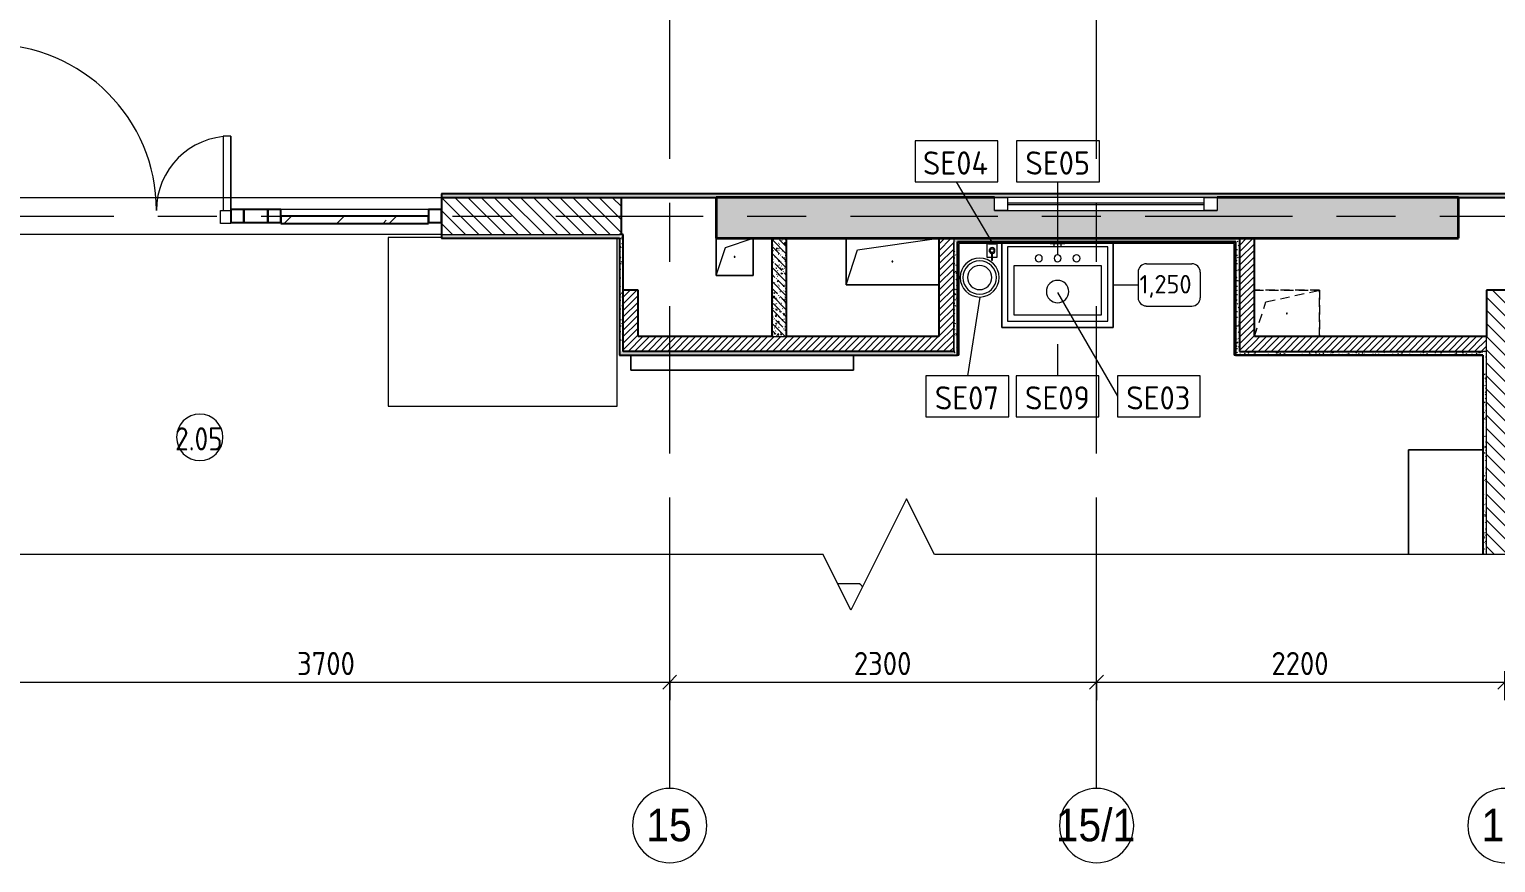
# Model space of a CAD drawing. Header units: millimetres. Extents: x 39815 to 261742, y -8553 to 29000.
# Drawn here: x 48710 to 56610, y 4315 to 8806 of the extents above; entities that cross this region are included whole.
import ezdxf

# ---------------------------------------------------------------- set-up
doc = ezdxf.new("R2010")
doc.units = ezdxf.units.MM
doc.linetypes.add('200_ШТРИХ__ш1_п0_6_', pattern=[80, 50, -30])
doc.linetypes.add('Осевая', pattern=[1587.5, 317.5, -238.125, 793.75, -238.125])
for name, color, linetype, lineweight in [('A-ANNO-DIMS', 7, 'Continuous', 9), ('A-ANNO-DIMS-50', 7, 'Continuous', 9), ('A-AREA-IDEN', 7, 'Continuous', 9), ('A-DETL-GENF', 7, 'Continuous', 9), ('A-DETL-MBND', 7, '200_ШТРИХ__ш1_п0_6_', 9), ('A-DOOR', 7, 'Continuous', 9), ('A-GENM', 7, 'Continuous', 9), ('A-GLAZ', 7, 'Continuous', 9), ('A-GLAZ-1', 7, 'Continuous', 15), ('A-GLAZ-CURT', 7, 'Continuous', 9), ('A-GLAZ-CURT-1', 7, 'Continuous', 25), ('A-GLAZ-CWMG', 7, 'Continuous', 9), ('A-GLAZ-CWMG-1', 7, 'Continuous', 25), ('A-WALL-2', 7, 'Continuous', 9), ('I-FURN', 7, 'Continuous', 9), ('I-FURN-IDEN', 7, 'Continuous', 9), ('I-WALL', 7, 'Continuous', 9), ('P-SANR-FIXT-IDEN', 7, 'Continuous', 9), ('Оси', 7, 'Continuous', 9), ('Оси-1', 7, 'Continuous', 20), ('Оси-2', 7, 'Осевая', 9)]:
    doc.layers.add(name, color=color, linetype=linetype, lineweight=lineweight)
for name, color, linetype, lineweight, true_color in [('A-GENM-1', 7, 'Continuous', 9, 0x4994b4), ('A-WALL-1', 7, 'Continuous', 25, 0x3c3c3c), ('A-WALL-3', 7, 'Continuous', 35, 0x3c3c3c), ('A-WALL-FNSH-1', 7, 'Continuous', 15, 0x3c3c3c), ('P-SANR-FIXT-1', 7, 'Continuous', 15, 0x4994b4), ('P-SANR-FIXT-2', 7, 'Continuous', 9, 0x4994b4)]:
    doc.layers.add(name, color=color, linetype=linetype, lineweight=lineweight, true_color=true_color)
doc.styles.add('Arial', font='arial.ttf', dxfattribs={"width": 0.9, "height": 175})
doc.styles.add('GOST Common', font='GOST_Common.ttf', dxfattribs={"height": 125})
doc.styles.add('GOST Common_1', font='GOST_Common.ttf', dxfattribs={"height": 100})
doc.styles.add('GOST Common_2', font='GOST_Common.ttf', dxfattribs={"width": 0.9, "height": 125})
doc.styles.add('ISOCPEUR', font='isocpeur.ttf', dxfattribs={"width": 0.9, "height": 125})
doc.dimstyles.new('ISO-2_5_0_9К_БОЛЬШОЙ', dxfattribs={"dimscale": 304.8, "dimtxt": 124.497647, "dimasz": 0.246063, "dimexe": 0.19685, "dimexo": 0.492126, "dimgap": 0, "dimtad": 1, "dimdec": 0, "dimrnd": 10, "dimzin": 0, "dimdsep": 46, "dimtxsty": 'ISOCPEUR', "dimblk1": 'OBLIQUE', "dimblk2": 'OBLIQUE', "dimsah": 1, "dimcen": 0.09, "dimdle": 0.19685, "dimazin": 0, "dimtfac": 1, "dimtdec": 4, "dimtix": 1, "dimtmove": 0, "dimatfit": 3, "dimfxl": 1, "dimtvp": 1, "dimtolj": 1, "dimtzin": 0, "dimarcsym": 2})
pattern_1 = [(45, (0, 0), (-17.67767, 17.67767), [])]
pattern_2 = [(135, (0, 0), (-35.35534, -35.35534), [])]
pattern_3 = [(0, (0, 0), (60.96, 15.24), [5.029, -40.691, 5.029, -40.691, -243.84]), (0, (0, 0), (60.96, 15.24), [-91.44, 5.029, -86.411, 5.029, -40.691, -106.68]), (0, (0, 0), (60.96, 15.24), [-228.6, 5.029, -25.451, 5.029, -71.171]), (120, (22.86, 7.62), (-43.678227, 45.1729086), [5.029, -40.691, 5.029, -40.691, -243.84]), (120, (22.86, 7.62), (-43.678227, 45.1729086), [-91.44, 5.029, -86.411, 5.029, -40.691, -106.68]), (120, (22.86, 7.62), (-43.678227, 45.1729086), [-228.6, 5.029, -25.451, 5.029, -71.171]), (240, (30.48, 38.1), (-17.281773, -60.4129086), [5.029, -40.691, 5.029, -40.691, -243.84]), (240, (30.48, 38.1), (-17.281773, -60.4129086), [-91.44, 5.029, -86.411, 5.029, -40.691, -106.68]), (240, (30.48, 38.1), (-17.281773, -60.4129086), [-228.6, 5.029, -25.451, 5.029, -71.171])]

# ---------------------------------------------------------------- blocks, each defined once
blk = doc.blocks.new('GM_Отверстие прямоугольное _в плите_ - Отверстие-21981336-Фрагмент 2_8')
at = {"layer": 'A-DETL-MBND'}
for p, q in [((-175, 125), (175, 125)), ((175, 125), (-175, 125)), ((-112.5, 62.5), (175, 125)), ((175, 125), (175, -125)), ((175, -125), (175, 125)), ((-175, -125), (-112.5, 62.5))]:
    blk.add_line(p, q, dxfattribs=at)
for start, end in [(360, 180), (180, 360)]:
    blk.add_arc((0, 0), 2.5, start, end, dxfattribs=at)
blk = doc.blocks.new('GM_Отверстие прямоугольное _в плите_ - Отверстие-V2-Фрагмент 2_8')
at = {"layer": 'A-GENM'}
for p, q in [((-250, -125), (-250, 125)), ((-250, 125), (-250, -125)), ((-187.5, 62.5), (250, 125)), ((-250, -125), (-187.5, 62.5)), ((250, -125), (-250, -125)), ((-250, -125), (250, -125))]:
    blk.add_line(p, q, dxfattribs=at)
for start, end in [(360, 180), (180, 360)]:
    blk.add_arc((0, 0), 2.5, start, end, dxfattribs=at)
blk = doc.blocks.new('GM_Отверстие прямоугольное _в плите_ - Отверстие-21604341-Фрагмент 2_8')
at = {"layer": 'A-GENM'}
for p, q in [((-100, -100), (-100, 100)), ((-100, 100), (-100, -100)), ((-50, 50), (100, 100)), ((100, 100), (100, -100)), ((100, -100), (100, 100)), ((-100, -100), (-50, 50)), ((100, -100), (-100, -100)), ((-100, -100), (100, -100))]:
    blk.add_line(p, q, dxfattribs=at)
for start, end in [(360, 180), (180, 360)]:
    blk.add_arc((0, 0), 2.5, start, end, dxfattribs=at)
blk = doc.blocks.new('120_Окно_СКБ_1Ст - 120_Окно_СКБ_1Ст 400х1200 EI30-24228621-Фрагмент 2_8')
at = {"layer": 'A-GLAZ'}
for p, q in [((600, 110), (-600, 110)), ((530, 80), (-530, 80)), ((-600, 40), (600, 40)), ((530, 70), (-530, 70))]:
    blk.add_line(p, q, dxfattribs=at)
at = {"layer": 'A-GLAZ-1'}
for p, q in [((-600, 40), (-600, 110)), ((-600, 110), (-530, 110)), ((-530, 110), (-530, 40)), ((530, 40), (530, 110)), ((530, 110), (600, 110)), ((600, 110), (600, 40)), ((-530, 40), (-600, 40)), ((600, 40), (530, 40))]:
    blk.add_line(p, q, dxfattribs=at)
blk = doc.blocks.new('Мойка кухонная - Раковина Roca Victoria-N Unik 600х460 мм-V3-Фрагмент 2_8')
at = {"layer": 'P-SANR-FIXT-2'}
for p, q in [((270, 0), (-270, 0)), ((-270, 0), (-270, -400)), ((270, -400), (270, 0)), ((236.1, -102.3), (-236.6, -102.3)), ((-236.6, -102.3), (-236.6, -366.4)), ((236.1, -366.4), (236.1, -102.3)), ((-236.6, -366.4), (236.1, -366.4)), ((-270, -400), (270, -400))]:
    blk.add_line(p, q, dxfattribs=at)
for centre, radius, start, end in [((-101.6, -61.9), 19, 90, 180), ((-101.6, -61.9), 19, 180, 270), ((-101.6, -61.9), 19, 360, 90), ((-101.6, -61.9), 19.1, 270, 360), ((0, -61.9), 19, 360, 180), ((0, -61.9), 19, 180, 360), ((101.6, -61.9), 19.1, 360, 180), ((101.6, -61.9), 19.1, 180, 360), ((0, -241.3), 60.5, 360, 180), ((0, -241.3), 60.5, 180, 360)]:
    blk.add_arc(centre, radius, start, end, dxfattribs=at)
blk = doc.blocks.new('Стол базовый прямоугольный - 1_290-V4-Фрагмент 2_8')
at = {"layer": 'I-FURN'}
for p, q in [((-330, 455), (-617.5, 455)), ((-617.5, 455), (-617.5, -455)), ((617.5, -455), (617.5, 450.5)), ((-617.5, -455), (617.5, -455))]:
    blk.add_line(p, q, dxfattribs=at)
blk = doc.blocks.new('Стул Breuer - 1_9а-25403171-Фрагмент 2_8')
at = {"layer": 'I-FURN'}
blk.add_line((215.9, -127), (215.9, -18), dxfattribs=at)
blk.add_arc((190.5, -127), 25.4, 285.51991, 360, dxfattribs=at)
blk = doc.blocks.new('сифон - Для раковины-V6-Фрагмент 2_8')
at = {"layer": 'P-SANR-FIXT-1'}
for p, q in [((231.1, 20), (215.5, 20)), ((233.5, 40), (231.1, 40)), ((231.1, -40), (231.1, 40)), ((215.5, -20), (231.1, -20)), ((231.1, -40), (233.5, -40))]:
    blk.add_line(p, q, dxfattribs=at)
blk = doc.blocks.new('мусорная корзина - Round_ Metal-V7-Фрагмент 2_8')
at = {"layer": 'P-SANR-FIXT-1'}
for radius, start, end in [(105, 0, 180), (90, 360, 180), (105, 180, 360), (90, 180, 360), (65, 0, 180), (65, 180, 360)]:
    blk.add_arc((0, 0), radius, start, end, dxfattribs=at)
blk = doc.blocks.new('TOY_Диспансер мыло - Дозатор Elegance new 11654 019001 хром-30949243-Фрагмент 2_8')
at = {"layer": 'A-GENM-1'}
for p, q in [((97.5, 79.7), (97.5, 12)), ((122.2, 81.7), (99.5, 81.7)), ((122.2, 81.7), (102.9, 81.7)), ((127.9, 96.6), (122.2, 96.6)), ((122.2, 96.6), (122.2, 81.7)), ((122.2, 82.7), (122.2, 55.3)), ((127.9, 81.7), (127.9, 96.6)), ((127.9, 55.3), (127.9, 82.7)), ((146.9, 81.7), (127.9, 81.7)), ((150.5, 81.7), (127.9, 81.7)), ((152.5, 12), (152.5, 79.7)), ((99.5, 10), (105, 10)), ((145, 10), (105, 10)), ((105, 10), (105, 7.5)), ((145, 7.5), (145, 10)), ((145, 10), (150.5, 10))]:
    blk.add_line(p, q, dxfattribs=at)
blk.add_circle((125, 45.7), 10, dxfattribs=at)
for centre, radius, start, end in [((99.5, 79.7), 2, 90, 180), ((150.5, 79.7), 2, 360, 90), ((99.5, 12), 2, 180, 270), ((125, 45.7), 15.7, 100.43534, 79.36502), ((150.5, 12), 2, 270, 360)]:
    blk.add_arc(centre, radius, start, end, dxfattribs=at)
blk = doc.blocks.new('шкаф 1_112 - шкаф 1_112-V9-Фрагмент 2_8')
at = {"layer": 'I-FURN'}
for p, q in [((-400, 6070), (-400, 5505.6)), ((0, 6070), (-400, 6070)), ((0, 6070), (-400, 6070)), ((-400, 6070), (-400, 5505.6)), ((-400, 5505.6), (-400, 6070)), ((-400, 6070), (0, 6070)), ((0, 5505.6), (0, 6070)), ((0, 5505.6), (0, 6070)), ((0, 6070), (0, 5505.6))]:
    blk.add_line(p, q, dxfattribs=at)
blk = doc.blocks.new('Прямоугольный импост - 50 x 70 мм-31700031-Фрагмент 2_8')
at = {"layer": 'A-GLAZ-CWMG-1'}
for p, q in [((-70, 35), (0, 35)), ((-70, -35), (-70, 35)), ((0, 35), (0, -35)), ((0, -35), (-70, -35))]:
    blk.add_line(p, q, dxfattribs=at)
blk = doc.blocks.new('Дверь_Витражная_остекление_ - ДВН_ДАО_Главный вход_1200 в свету-31742133-Фрагмент 2_8')
at = {"layer": 'A-DETL-GENF'}
for p, q in [((-607.5, 925), (-647.5, 925)), ((-647.5, 925), (-647.5, 35)), ((-607.5, 30), (-607.5, 925)), ((647.5, 430), (607.5, 430)), ((607.5, 430), (607.5, 30)), ((647.5, 35), (647.5, 430)), ((-647.5, 30), (-607.5, 30)), ((-592.5, 30), (-647.5, 30)), ((-592.5, -40), (-592.5, 30)), ((592.5, -40), (592.5, 30)), ((592.5, 30), (647.5, 30)), ((607.5, 30), (647.5, 30)), ((-647.5, -35), (-647.5, -40)), ((-647.5, -40), (-592.5, -40)), ((647.5, -40), (592.5, -40)), ((647.5, -35), (647.5, -40))]:
    blk.add_line(p, q, dxfattribs=at)
at = {"layer": 'A-DOOR'}
for p, q in [((-647.5, 925), (-647.5, 35)), ((647.5, 430), (647.5, 35))]:
    blk.add_line(p, q, dxfattribs=at)
for centre, radius, start, end in [((-647.5, 30), 895, 360, 90), ((647.5, 30), 400, 90, 180)]:
    blk.add_arc(centre, radius, start, end, dxfattribs=at)
blk = doc.blocks.new('Системная панель - Стемалит - 40мм-32257327-Фрагмент 2_8')
at = {"layer": 'A-GLAZ-CURT-1'}
for p, q in [((65, 35), (-65, 35)), ((-65, 35), (-65, -35)), ((65, -35), (65, 35)), ((-65, -35), (65, -35))]:
    blk.add_line(p, q, dxfattribs=at)
blk = doc.blocks.new('Прямоугольный импост - 50 x 70 мм-31687886-Фрагмент 2_8')
at = {"layer": 'A-GLAZ-CWMG-1'}
for p, q in [((-35, 35), (35, 35)), ((-35, -35), (-35, 35)), ((35, 35), (35, -35)), ((35, -35), (-35, -35))]:
    blk.add_line(p, q, dxfattribs=at)
blk = doc.blocks.new('Системная панель - Стекло - 40мм-V22-Фрагмент 2_8')
at = {"layer": 'A-GLAZ-CURT'}
h = blk.add_hatch(dxfattribs=at)
h.set_pattern_fill('FP_10', color=256, style=0, pattern_type=2)
h.set_pattern_definition([(45, (-50512.5, -7750), (-141.42136, 141.42136), [100, -300]), (45, (-50612.5, -7800), (-141.42136, 141.42136), [300, -100]), (45, (-50412.5, -7850), (-141.42136, 141.42136), [100, -300])])
h.paths.add_polyline_path([(397.5, -40), (397.5, 0), (-397.5, 0), (-397.5, -40), (-64.4, -40)])
at = {"layer": 'A-GLAZ-CURT-1'}
for p, q in [((397.5, 0), (-397.5, 0)), ((-397.5, 0), (-397.5, -40)), ((397.5, -40), (397.5, 0)), ((-397.5, -40), (397.5, -40))]:
    blk.add_line(p, q, dxfattribs=at)
blk = doc.blocks.new('Прямоугольный импост - 50 x 70 мм-31702100-Фрагмент 2_8')
at = {"layer": 'A-GLAZ-CWMG-1'}
for p, q in [((-35, 35), (35, 35)), ((-35, -35), (-35, 35)), ((35, 35), (35, -35)), ((35, -35), (-35, -35))]:
    blk.add_line(p, q, dxfattribs=at)
blk = doc.blocks.new('Прямоугольный импост - 50 x 70 мм-31720914-Фрагмент 2_8')
at = {"layer": 'A-GLAZ-CWMG'}
blk.add_line((50860, 7835), (50065, 7835), dxfattribs=at)
blk = doc.blocks.new('DET_L_Линия разрыва - М100-30991476-Фрагмент 2_8')
at = {"layer": 'A-DETL-GENF'}
for p, q in [((10897.8, -300), (11197.8, 300)), ((11197.8, 300), (11347.8, 0)), ((0, 0), (10747.8, 0)), ((10747.8, 0), (10897.8, -300)), ((11347.8, 0), (22095.5, 0))]:
    blk.add_line(p, q, dxfattribs=at)
blk = doc.blocks.new('Ось сетки - D8-29747960-Фрагмент 2_8')
at = {"layer": 'Оси-1'}
for start, end in [(360, 180), (180, 360)]:
    blk.add_arc((0, 0), 4, start, end, dxfattribs=at)
blk = doc.blocks.new('DIMBLOCK4-Фрагмент 2_8')
at = {"layer": 'A-ANNO-DIMS-50'}
for p, q in [((48460, 5190.5), (48460, 5347.5)), ((52160, 5190.5), (52160, 5347.5)), ((48460, 5287.5), (52160, 5287.5)), ((48460, 5287.5), (48460, 5190.5)), ((52160, 5287.5), (52160, 5190.5))]:
    blk.add_line(p, q, dxfattribs=at)
at = {"layer": 'A-ANNO-DIMS-50', "lineweight": 20}
for p, q in [((48460, 5287.5), (48497.5, 5325)), ((52160, 5287.5), (52197.5, 5325)), ((48460, 5287.5), (48422.5, 5250)), ((52160, 5287.5), (52122.5, 5250))]:
    blk.add_line(p, q, dxfattribs=at)
at = {"layer": 'A-ANNO-DIMS-50', "color": 0, "insert": (50152, 5450.8), "char_height": 125, "width": 379.239, "attachment_point": 1, "line_spacing_factor": 1.149209, "style": 'ISOCPEUR'}
blk.add_mtext('3700', dxfattribs=at)
blk = doc.blocks.new('_Oblique')
at = {"color": 0, "linetype": 'ByBlock', "lineweight": -2}
blk.add_line((-0.5, -0.5), (0.5, 0.5), dxfattribs=at)
blk = doc.blocks.new('DIMBLOCK5-Фрагмент 2_8')
at = {"layer": 'A-ANNO-DIMS-50'}
for p, q in [((52160, 5190.5), (52160, 5347.5)), ((54460, 5190.5), (54460, 5347.5)), ((52160, 5287.5), (54460, 5287.5)), ((52160, 5287.5), (52160, 5190.5)), ((54460, 5287.5), (54460, 5190.5))]:
    blk.add_line(p, q, dxfattribs=at)
at = {"layer": 'A-ANNO-DIMS-50', "lineweight": 20}
for p, q in [((52160, 5287.5), (52197.5, 5325)), ((54460, 5287.5), (54497.5, 5325)), ((52160, 5287.5), (52122.5, 5250)), ((54460, 5287.5), (54422.5, 5250))]:
    blk.add_line(p, q, dxfattribs=at)
at = {"layer": 'A-ANNO-DIMS-50', "color": 0, "insert": (53152, 5450.8), "char_height": 125, "width": 379.239, "attachment_point": 1, "line_spacing_factor": 1.149209, "style": 'ISOCPEUR'}
blk.add_mtext('2300', dxfattribs=at)
blk = doc.blocks.new('DIMBLOCK6-Фрагмент 2_8')
at = {"layer": 'A-ANNO-DIMS-50'}
for p, q in [((54460, 5190.5), (54460, 5347.5)), ((56660, 5190.5), (56660, 5347.5)), ((54460, 5287.5), (56660, 5287.5)), ((54460, 5287.5), (54460, 5190.5)), ((56660, 5287.5), (56660, 5190.5))]:
    blk.add_line(p, q, dxfattribs=at)
at = {"layer": 'A-ANNO-DIMS-50', "lineweight": 20}
for p, q in [((54460, 5287.5), (54497.5, 5325)), ((56660, 5287.5), (56697.5, 5325)), ((54460, 5287.5), (54422.5, 5250)), ((56660, 5287.5), (56622.5, 5250))]:
    blk.add_line(p, q, dxfattribs=at)
at = {"layer": 'A-ANNO-DIMS-50', "color": 0, "insert": (55402, 5450.8), "char_height": 125, "width": 379.239, "attachment_point": 1, "line_spacing_factor": 1.149209, "style": 'ISOCPEUR'}
blk.add_mtext('2200', dxfattribs=at)
blk = doc.blocks.new('М_сантехническая_рамка1 - В рамке-30590747-Фрагмент 2_8')
at = {"layer": 'P-SANR-FIXT-IDEN'}
for p, q in [((4.29, 2.24), (-4.64, 2.24)), ((-4.64, 2.24), (-4.64, -2.18)), ((4.29, -2.18), (4.29, 2.24)), ((-4.64, -2.18), (4.29, -2.18))]:
    blk.add_line(p, q, dxfattribs=at)
blk = doc.blocks.new('Марка_Мебель - В прямоуг_Balcon_Марка-25523697-Фрагмент 2_8')
at = {"layer": 'I-FURN-IDEN'}
for p, q in [((-2.45, 2.28), (2.45, 2.28)), ((-3.35, 1.38), (-3.35, -1.38)), ((3.35, 1.38), (3.35, -1.38)), ((-2.46, -2.28), (2.45, -2.28))]:
    blk.add_line(p, q, dxfattribs=at)
for centre, radius, start, end in [((-2.45, 1.38), 0.9, 90, 180), ((2.45, 1.38), 0.9, 0, 90), ((-2.46, -1.38), 0.893, 180, 270), ((2.45, -1.38), 0.9, 270, 0)]:
    blk.add_arc(centre, radius, start, end, dxfattribs=at)
blk = doc.blocks.new('Марка_Помещения - Номер-25198446-Фрагмент 2_8')
at = {"layer": 'A-AREA-IDEN'}
for start, end in [(360, 180), (180, 360)]:
    blk.add_arc((0, 0), 2.5, start, end, dxfattribs=at)

msp = doc.modelspace()

# ---------------------------------------------------------------- hatches: boundary and pattern name
at = {"layer": 'I-WALL'}
h = msp.add_hatch(dxfattribs=at)
h.set_pattern_fill('FP_9', color=256, style=0, pattern_type=2)
h.set_pattern_definition(pattern_3)
h.paths.add_polyline_path([(64334, 7900), (64334, 7920), (59931, 7920), (59931, 7900), (64110, 7900)])
h.paths.add_polyline_path([(57431, 7900), (57431, 7920), (50930, 7920), (50930, 7900), (56333.3, 7900)])
h.paths.add_polyline_path([(48430, 7900), (48430, 7920), (42238.5, 7920), (42238.5, 7900), (47430.4, 7900)])
h = msp.add_hatch(dxfattribs=at)
h.set_pattern_fill('FP_2', color=256, style=0, pattern_type=2)
h.set_pattern_definition(pattern_2)
h.paths.add_polyline_path([(51890, 7700), (51900, 7700), (51900, 7900), (50930, 7900), (50930, 7700)])
h.paths.add_polyline_path([(48430, 7700), (48430, 7900), (47910, 7900), (47910, 7700), (47930, 7700)])
h = msp.add_hatch(dxfattribs=at)
h.set_pattern_fill('FP_3', color=256, style=0, pattern_type=2)
h.set_pattern_definition([(45, (0, 0), (-28.51196, 28.51196), []), (45, (28.51, 0), (-28.51196, 28.51196), [50.403, -10.081, 1.676, -8.404])])
h.paths.add_polyline_path([(56410, 7680), (56410, 7900), (55110, 7900), (55110, 7830), (53910, 7830), (53910, 7900), (52410, 7900), (52410, 7680), (56333.3, 7680)])
h = msp.add_hatch(dxfattribs=at)
h.set_pattern_fill('FP_9', color=256, style=0, pattern_type=2)
h.set_pattern_definition(pattern_3)
h.paths.add_polyline_path([(51890, 7680), (51890, 7700), (50930, 7700), (50930, 7680)])
h.paths.add_polyline_path([(48430, 7680), (48430, 7700), (47930, 7700), (47930, 7680)])
h = msp.add_hatch(dxfattribs=at)
h.set_pattern_fill('FP_9', color=256, style=0, pattern_type=2)
h.set_pattern_definition(pattern_3)
h.paths.add_polyline_path([(51910, 7070), (51910, 7700), (51890, 7700), (51890, 7070)])
h = msp.add_hatch(dxfattribs=at)
h.set_pattern_fill('FP_6', color=256, style=0, pattern_type=2)
h.set_pattern_definition([(135, (0, 0), (-37.717076, -37.717076), [53.34, -8.89, 1.778, -8.89]), (135, (0, 37.694), (-37.717076, -37.717076), []), (50, (0, 0), (63.763904, -5.57885), [6.667, -73.342]), (355, (0, 0), (-12.334876, 66.86951), [5.334, -58.674]), (100.451, (5.314, -0.465), (51.43036, 61.29098), [5.667, -62.332]), (46.184, (0, 17.78), (94.87722, -14.71484), [10.001, -110.014]), (96.636, (7.91, 16.55), (83.09115, 86.5993), [8.5, -93.497]), (351.184, (0, 17.78), (83.09204, 86.59928), [8.001, -88.011]), (21, (8.89, 13.335), (53.064487, -35.792726), [6.667, -73.342]), (326, (8.89, 13.335), (21.63066, 64.46546), [5.334, -58.674]), (71.451, (13.31, 10.35), (74.69646, 28.67237), [5.667, -62.332]), (37.5, (0, 0), (1.080413, 29.594271), [1.676, -56.286, 1.676, -57.887, -58.896]), (37.5, (0, 0), (1.080413, 29.594271), [-117.526, 1.676, -57.22]), (7.5, (0, 0), (23.386368, 35.063507), [1.676, -32.283, 1.676, -54.953, -22.447]), (7.5, (0, 0), (23.386368, 35.063507), [-90.589, 1.676, -20.771]), (327.5, (-19.825, 0), (47.456567, -2.005468), [1.676, -20.549, 1.676, -67.666, -92.011]), (327.5, (-19.825, 0), (47.456567, -2.005468), [-91.567, 1.676, -90.335]), (317.5, (-28.715, 0), (51.844948, 8.89904), [1.676, -27.216, 1.676, -44.374, -65.341]), (317.5, (-28.715, 0), (51.844948, 8.89904), [-74.943, 1.676, -63.665])])
h.paths.add_polyline_path([(52790, 7150), (52790, 7680), (52710, 7680), (52710, 7150)])
h = msp.add_hatch(dxfattribs=at)
h.set_pattern_fill('FP_1', color=256, style=0, pattern_type=2)
h.set_pattern_definition(pattern_1)
h.paths.add_polyline_path([(53690, 7070), (53690, 7680), (53610, 7680), (53610, 7070)])
h = msp.add_hatch(dxfattribs=at)
h.set_pattern_fill('FP_9', color=256, style=0, pattern_type=2)
h.set_pattern_definition(pattern_3)
h.paths.add_polyline_path([(55209, 7660), (55210, 7660), (55210, 7680), (53690, 7680), (53690, 7660), (54849.5, 7660)])
h = msp.add_hatch(dxfattribs=at)
h.set_pattern_fill('FP_9', color=256, style=0, pattern_type=2)
h.set_pattern_definition(pattern_3)
h.paths.add_polyline_path([(55210, 7070), (55230, 7070), (55230, 7680), (55210, 7680), (55210, 7133.2)])
h = msp.add_hatch(dxfattribs=at)
h.set_pattern_fill('FP_1', color=256, style=0, pattern_type=2)
h.set_pattern_definition(pattern_1)
h.paths.add_polyline_path([(55310, 7070), (55310, 7680), (55230, 7680), (55230, 7070)])
h = msp.add_hatch(dxfattribs=at)
h.set_pattern_fill('FP_9', color=256, style=0, pattern_type=2)
h.set_pattern_definition(pattern_3)
h.paths.add_polyline_path([(53710, 7050), (53710, 7660), (53690, 7660), (53690, 7050)])
h = msp.add_hatch(dxfattribs=at)
h.set_pattern_fill('FP_1', color=256, style=0, pattern_type=2)
h.set_pattern_definition(pattern_1)
h.paths.add_polyline_path([(51990, 7150), (51990, 7400), (51910, 7400), (51910, 7150)])
h = msp.add_hatch(dxfattribs=at)
h.set_pattern_fill('FP_2', color=256, style=0, pattern_type=2)
h.set_pattern_definition(pattern_2)
h.paths.add_polyline_path([(56718.9, 5975.6), (56760, 5975.6), (56760, 7400), (56560, 7400), (56560, 5975.6)])
h = msp.add_hatch(dxfattribs=at)
h.set_pattern_fill('FP_1', color=256, style=0, pattern_type=2)
h.set_pattern_definition(pattern_1)
h.paths.add_polyline_path([(53365.7, 7070), (53610, 7070), (53610, 7150), (51910, 7150), (51910, 7070)])
h = msp.add_hatch(dxfattribs=at)
h.set_pattern_fill('FP_1', color=256, style=0, pattern_type=2)
h.set_pattern_definition(pattern_1)
h.paths.add_polyline_path([(56258.5, 7070), (56258.5, 7150), (55310, 7150), (55310, 7070)])
h = msp.add_hatch(dxfattribs=at)
h.set_pattern_fill('FP_1', color=256, style=0, pattern_type=2)
h.set_pattern_definition(pattern_1)
h.paths.add_polyline_path([(56540, 7070), (56560, 7070), (56560, 7150), (56258.5, 7150), (56258.5, 7070), (56333.3, 7070)])
h = msp.add_hatch(dxfattribs=at)
h.set_pattern_fill('FP_9', color=256, style=0, pattern_type=2)
h.set_pattern_definition(pattern_3)
h.paths.add_polyline_path([(53690, 7050), (53690, 7070), (51890, 7070), (51890, 7050), (53365.7, 7050)])
h = msp.add_hatch(dxfattribs=at)
h.set_pattern_fill('FP_9', color=256, style=0, pattern_type=2)
h.set_pattern_definition(pattern_3)
h.paths.add_polyline_path([(56539, 7050), (56540, 7050), (56540, 7070), (55210, 7070), (55210, 7050), (56333.3, 7050)])
h = msp.add_hatch(dxfattribs=at)
h.set_pattern_fill('FP_9', color=256, style=0, pattern_type=2)
h.set_pattern_definition(pattern_3)
h.paths.add_polyline_path([(56540, 5975.6), (56560, 5975.6), (56560, 7070), (56540, 7070), (56540, 6540)])

# ---------------------------------------------------------------- linework, layer by layer
at = {"layer": 'A-WALL-1'}
for p, q in [((50930, 7920), (50930, 7680)), ((57431, 7920), (50930, 7920)), ((50930, 7900), (52410, 7900)), ((51900, 7700), (51900, 7900)), ((56410, 7900), (57431, 7900)), ((50930, 7680), (51890, 7680)), ((51910, 7700), (51890, 7700)), ((51890, 7680), (51890, 7050)), ((51910, 7070), (51910, 7700)), ((52710, 7680), (52710, 7150)), ((52790, 7150), (52790, 7680)), ((53610, 7680), (53610, 7150)), ((55230, 7680), (55230, 7070)), ((55310, 7150), (55310, 7680)), ((53710, 7050), (53710, 7660)), ((55210, 7660), (53710, 7660)), ((55210, 7050), (55210, 7660)), ((51990, 7400), (51910, 7400)), ((51990, 7150), (51990, 7400)), ((56560, 7400), (56560, 7150)), ((56910, 7400), (56560, 7400)), ((52710, 7150), (51990, 7150)), ((53610, 7150), (52790, 7150)), ((56560, 7150), (55310, 7150)), ((51890, 7050), (53710, 7050)), ((53690, 7070), (51910, 7070)), ((56540, 7050), (55210, 7050)), ((55230, 7070), (56540, 7070)), ((56540, 7050), (56540, 5975.6))]:
    msp.add_line(p, q, dxfattribs=at)
at = {"layer": 'A-WALL-2'}
for p, q in [((50930, 7700), (51890, 7700)), ((51890, 7679), (51889, 7679)), ((53690, 7680), (53690, 7660)), ((53690, 7070), (53690, 7660)), ((53690, 7660), (53690, 7070)), ((53710, 7659), (53711, 7659)), ((55209, 7659), (55209, 7660)), ((52710, 7150), (52790, 7150)), ((56560, 5975.6), (56560, 7150)), ((56560, 7070), (56540, 7070))]:
    msp.add_line(p, q, dxfattribs=at)
at = {"layer": 'A-WALL-3'}
for p, q in [((53910, 7900), (52410, 7900)), ((52410, 7900), (52410, 7680)), ((56410, 7900), (55110, 7900)), ((56410, 7680), (56410, 7900)), ((52410, 7680), (56410, 7680))]:
    msp.add_line(p, q, dxfattribs=at)
at = {"layer": 'A-WALL-FNSH-1'}
for p, q in [((57431, 7921), (50930, 7921)), ((50930, 7921), (50930, 7920)), ((50930, 7680), (50930, 7679)), ((50930, 7679), (51889, 7679)), ((51889, 7679), (51889, 7049)), ((53711, 7659), (55209, 7659)), ((53711, 7049), (53711, 7659)), ((55209, 7659), (55209, 7049)), ((51889, 7049), (53711, 7049)), ((55209, 7049), (56539, 7049)), ((56539, 7049), (56539, 5975.6))]:
    msp.add_line(p, q, dxfattribs=at)
at = {"layer": 'I-FURN'}
for p, q in [((53950, 7652), (53950, 7199)), ((53950, 7199), (53950, 7652)), ((54550, 7199), (54550, 7652)), ((54550, 7652), (54550, 7199)), ((53950, 7199), (54550, 7199)), ((54550, 7199), (53950, 7199)), ((51950, 7050), (51950, 6970)), ((51950, 6970), (51950, 7050)), ((53150.9, 6970), (53150.9, 7050)), ((53150.9, 7050), (53150.9, 6970)), ((51950, 6970), (53150.9, 6970)), ((53150.9, 6970), (51950, 6970))]:
    msp.add_line(p, q, dxfattribs=at)
at = {"layer": 'I-FURN-IDEN'}
msp.add_line((54550, 7429), (54683, 7429), dxfattribs=at)
at = {"layer": 'I-WALL'}
for p, q in [((48430, 7900), (50930, 7900)), ((50930, 7700), (48430, 7700)), ((55201.5, 7652), (53718, 7652)), ((53718, 7652), (53718, 7050)), ((55201.5, 7050), (55201.5, 7652)), ((55209.5, 7660), (55209.5, 7050)), ((53710, 7050), (53718, 7050)), ((55201.5, 7050), (55209.5, 7050))]:
    msp.add_line(p, q, dxfattribs=at)
at = {"layer": 'P-SANR-FIXT-IDEN'}
for p, q in [((53896.8, 7659.2), (53704.9, 7983.9)), ((54252, 7592.7), (54252, 7983.9)), ((53830, 7363.5), (53764, 6938.9)), ((54249.5, 7388.5), (54571.9, 6828.5)), ((54249.7, 7108.8), (54249.7, 6938.9))]:
    msp.add_line(p, q, dxfattribs=at)
at = {"layer": 'Оси'}
for p, q in [((52160, 4715.2), (52160, 5965.2)), ((54460, 4715.2), (54460, 5965.2))]:
    msp.add_line(p, q, dxfattribs=at)
at = {"layer": 'Оси-2'}
for p, q in [((52160, 5965.2), (52160, 10877.4)), ((54460, 5965.2), (54460, 10877.4)), ((41465.4, 7800), (63084, 7800))]:
    msp.add_line(p, q, dxfattribs=at)

# ---------------------------------------------------------------- block references
at = {"layer": 'A-AREA-IDEN', "xscale": 49.99999999999998, "yscale": 49.99999999999998, "zscale": 49.99999999999998}
msp.add_blockref('Марка_Помещения - Номер-25198446-Фрагмент 2_8', (49628.1, 6607.4), dxfattribs=at)
at = {"layer": 'A-DETL-GENF', "rotation": 180}
msp.add_blockref('DET_L_Линия разрыва - М100-30991476-Фрагмент 2_8', (64334, 5975.6), dxfattribs=at)
at = {"layer": 'A-DETL-MBND'}
msp.add_blockref('GM_Отверстие прямоугольное _в плите_ - Отверстие-21981336-Фрагмент 2_8', (55485, 7275), dxfattribs=at)
at = {"layer": 'A-DOOR'}
msp.add_blockref('Дверь_Витражная_остекление_ - ДВН_ДАО_Главный вход_1200 в свету-31742133-Фрагмент 2_8', (49147.5, 7800), dxfattribs=at)
at = {"layer": 'A-GENM'}
for name, p in [('GM_Отверстие прямоугольное _в плите_ - Отверстие-21604341-Фрагмент 2_8', (52510, 7580)), ('GM_Отверстие прямоугольное _в плите_ - Отверстие-V2-Фрагмент 2_8', (53360, 7555))]:
    msp.add_blockref(name, p, dxfattribs=at)
at = {"layer": 'A-GLAZ'}
msp.add_blockref('120_Окно_СКБ_1Ст - 120_Окно_СКБ_1Ст 400х1200 EI30-24228621-Фрагмент 2_8', (54510, 7790), dxfattribs=at)
at = {"layer": 'A-GLAZ-CURT'}
for name, p in [('Системная панель - Стемалит - 40мм-32257327-Фрагмент 2_8', (49930, 7800)), ('Системная панель - Стекло - 40мм-V22-Фрагмент 2_8', (50462.5, 7800))]:
    msp.add_blockref(name, p, dxfattribs=at)
at = {"layer": 'A-GLAZ-CWMG', "extrusion": (0, 0, -1), "rotation": 180}
for name, p in [('Прямоугольный импост - 50 x 70 мм-31687886-Фрагмент 2_8', (-49830, 7800)), ('Прямоугольный импост - 50 x 70 мм-31702100-Фрагмент 2_8', (-50030, 7800)), ('Прямоугольный импост - 50 x 70 мм-31700031-Фрагмент 2_8', (-50930, 7800))]:
    msp.add_blockref(name, p, dxfattribs=at)
at = {"layer": 'A-GLAZ-CWMG'}
msp.add_blockref('Прямоугольный импост - 50 x 70 мм-31720914-Фрагмент 2_8', (0, 0), dxfattribs=at)
at = {"layer": 'I-FURN'}
for name, p in [('Стол базовый прямоугольный - 1_290-V4-Фрагмент 2_8', (51260, 7229.5)), ('шкаф 1_112 - шкаф 1_112-V9-Фрагмент 2_8', (56540, 470))]:
    msp.add_blockref(name, p, dxfattribs=at)
at = {"layer": 'I-FURN', "rotation": 89.99999999999959}
msp.add_blockref('Стул Breuer - 1_9а-25403171-Фрагмент 2_8', (53046.9, 5602.5), dxfattribs=at)
at = {"layer": 'I-FURN-IDEN', "xscale": 49.99999999999998, "yscale": 49.99999999999998, "zscale": 49.99999999999998}
msp.add_blockref('Марка_Мебель - В прямоуг_Balcon_Марка-25523697-Фрагмент 2_8', (54850.8, 7429), dxfattribs=at)
at = {"layer": 'P-SANR-FIXT-1'}
for name, p, rotation in [('TOY_Диспансер мыло - Дозатор Elegance new 11654 019001 хром-30949243-Фрагмент 2_8', (54021.8, 7659.5), 180), ('сифон - Для раковины-V6-Фрагмент 2_8', (54249.5, 7418.5), 89.99999999999972)]:
    msp.add_blockref(name, p, dxfattribs=dict(at, rotation=rotation))
for name, p in [('Мойка кухонная - Раковина Roca Victoria-N Unik 600х460 мм-V3-Фрагмент 2_8', (54250, 7634)), ('мусорная корзина - Round_ Metal-V7-Фрагмент 2_8', (53830, 7468.5))]:
    msp.add_blockref(name, p, dxfattribs=at)
at = {"layer": 'P-SANR-FIXT-IDEN', "xscale": 49.99999999999998, "yscale": 49.99999999999998, "zscale": 49.99999999999998}
for p in [(53713.6, 8092.8), (54260.6, 8092.8), (53772.6, 6826.9), (54258.4, 6826.9), (54803.9, 6826.9)]:
    msp.add_blockref('М_сантехническая_рамка1 - В рамке-30590747-Фрагмент 2_8', p, dxfattribs=at)
at = {"layer": 'Оси-1', "xscale": 49.99999999999998, "yscale": 49.99999999999998, "zscale": 49.99999999999998}
for p in [(52160, 4515.2), (54460, 4515.2), (56660, 4515.2)]:
    msp.add_blockref('Ось сетки - D8-29747960-Фрагмент 2_8', p, dxfattribs=at)

# ---------------------------------------------------------------- texts
at = {"layer": 'A-AREA-IDEN', "insert": (49495.2, 6661.6), "char_height": 125, "width": 331.899, "attachment_point": 1, "style": 'GOST Common_2'}
msp.add_mtext('2.05', dxfattribs=at)
at = {"layer": 'I-FURN-IDEN', "insert": (54691.3, 7482.5), "char_height": 100, "width": 368.776, "attachment_point": 1, "style": 'GOST Common_1'}
msp.add_mtext('1,250', dxfattribs=at)
at = {"layer": 'P-SANR-FIXT-IDEN', "char_height": 125, "attachment_point": 1, "style": 'GOST Common'}
for s, insert, width in [('SE04', (53524.3, 8148.2), 456.962), ('SE05', (54076.3, 8148.2), 444.937), ('SE07', (53588.4, 6882.3), 444.937), ('SE09', (54074.1, 6882.3), 444.937), ('SE03', (54619.6, 6882.3), 444.937)]:
    msp.add_mtext(s, dxfattribs=dict(at, insert=insert, width=width))
at = {"layer": 'Оси', "char_height": 175, "attachment_point": 1, "style": 'Arial'}
for s, insert, width in [('15', (52033.7, 4605.5), 303.038), ('15/1', (54239.9, 4605.5), 530.316), ('16', (56533.7, 4605.5), 303.038)]:
    msp.add_mtext(s, dxfattribs=dict(at, insert=insert, width=width))

# ---------------------------------------------------------------- dimensions: what is measured, and where the dimension line sits
at = {"layer": 'A-ANNO-DIMS'}
for base, p1, p2, override, picture, middle in [((52160, 5287.5), (48460, 5340.5), (52160, 5340.5), {"dimpost": '<>', "dimfxl": 3700}, 'DIMBLOCK4-Фрагмент 2_8', (50310, 5350)), ((54460, 5287.5), (52160, 5340.5), (54460, 5340.5), {"dimpost": '<>', "dimfxl": 2300}, 'DIMBLOCK5-Фрагмент 2_8', (53310, 5350)), ((56660, 5287.5), (54460, 5340.5), (56660, 5340.5), {"dimpost": '<>', "dimfxl": 2200}, 'DIMBLOCK6-Фрагмент 2_8', (55560, 5350))]:
    dim = msp.add_linear_dim(base=base, p1=p1, p2=p2, dimstyle='ISO-2_5_0_9К_БОЛЬШОЙ', override=override, dxfattribs=at)
    dim.commit()
    dim.dimension.update_dxf_attribs({"geometry": picture, "text_midpoint": middle})

doc.saveas('drawing.dxf')
